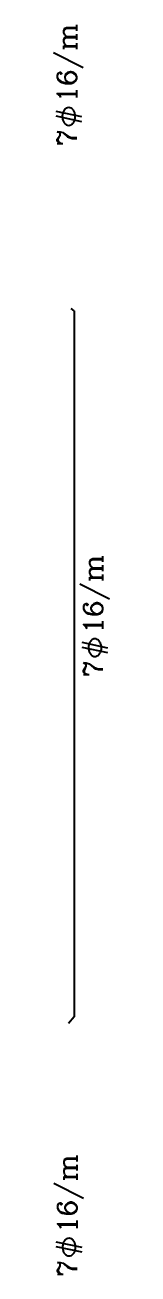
# Model space of a CAD drawing. Header units: metres. Extents: x 64 to 364, y 186 to 335.
# Drawn here: x 235.91 to 236.82, y 312.08 to 332.46 of the extents above; entities that cross this region are included whole.
import ezdxf
from ezdxf.enums import TextEntityAlignment as Align

# ---------------------------------------------------------------- set-up
doc = ezdxf.new("R2010")
doc.units = ezdxf.units.M
doc.header["$MEASUREMENT"] = 0
for name, color, linetype in [('91-TABLE-TEXT', 3, 'Continuous'), ('beam', 3, 'Continuous'), ('DIMENSIONS', 2, 'Continuous')]:
    doc.layers.add(name, color=color, linetype=linetype)
doc.styles.add('ROMANC', font='romanc.shx')

# ---------------------------------------------------------------- blocks, each defined once
blk = doc.blocks.new('A$C13C43A01')
at = {"layer": 'DIMENSIONS'}
for p, q in [((0.209, 0.034), (-0.209, 0.123)), ((0.209, -0.045), (-0.209, 0.045))]:
    blk.add_line(p, q, dxfattribs=at)
for centre, major_axis, start_param, end_param in [((0.144, 0.04), (-0.251, 0), -0.261688, 0), ((0.144, 0.04), (-0.251, 0), 0, 0.261688), ((0.072, 0.057), (-0.177, 0), -0.57398, -0.261688), ((0.027, 0.083), (-0.123, 0), -1.001054, -0.57398), ((-0.002, 0.122), (-0.0699, 0), -1.570796, -1.001054), ((-0.002, 0.122), (-0.0699, 0), 4.142647, 4.712389), ((-0.03, 0.083), (-0.123, 0), 3.715573, 4.142647), ((-0.076, 0.057), (-0.177, 0), 3.403281, 3.715573), ((-0.147, 0.04), (-0.251, 0), 3.141593, 3.403281), ((-0.147, 0.04), (-0.251, 0), 2.879905, 3.141593), ((0.072, 0.023), (-0.177, 0), 0.261688, 0.57398), ((0.027, -0.003), (-0.123, 0), 0.57398, 1.001054), ((-0.002, -0.043), (-0.0699, 0), 1.001054, 1.570796), ((-0.002, -0.043), (-0.0699, 0), 1.570796, 2.140538), ((-0.03, -0.003), (-0.123, 0), 2.140538, 2.567613), ((-0.076, 0.023), (-0.177, 0), 2.567613, 2.879905)]:
    blk.add_ellipse(centre, major_axis=major_axis, ratio=0.884775, start_param=start_param, end_param=end_param, dxfattribs=at)

msp = doc.modelspace()

# ---------------------------------------------------------------- linework, layer by layer
at = {"layer": 'beam', "ltscale": 0.2}
for p, q in [((236.2431, 327.7916), (236.1958, 327.8335)), ((236.2431, 327.7916), (236.2431, 319.7244)), ((236.2431, 319.7244), (236.2431, 316.2798)), ((236.2431, 316.2798), (236.1502, 316.1714))]:
    msp.add_line(p, q, dxfattribs=at)

# ---------------------------------------------------------------- block references
at = {"layer": 'DIMENSIONS'}
for p in [(236.1567, 330.9236), (236.5823, 322.2604), (236.1611, 312.4838)]:
    msp.add_blockref('A$C13C43A01', p, dxfattribs=at)

# ---------------------------------------------------------------- texts
at = {"layer": '91-TABLE-TEXT', "style": 'ROMANC'}
for p in [(236.149, 331.4835), (236.5747, 322.8203), (236.1535, 313.0437)]:
    msp.add_text('7  16/m', height=0.31734, rotation=90, dxfattribs=at).set_placement(p, align=Align.MIDDLE)

doc.saveas('drawing.dxf')
